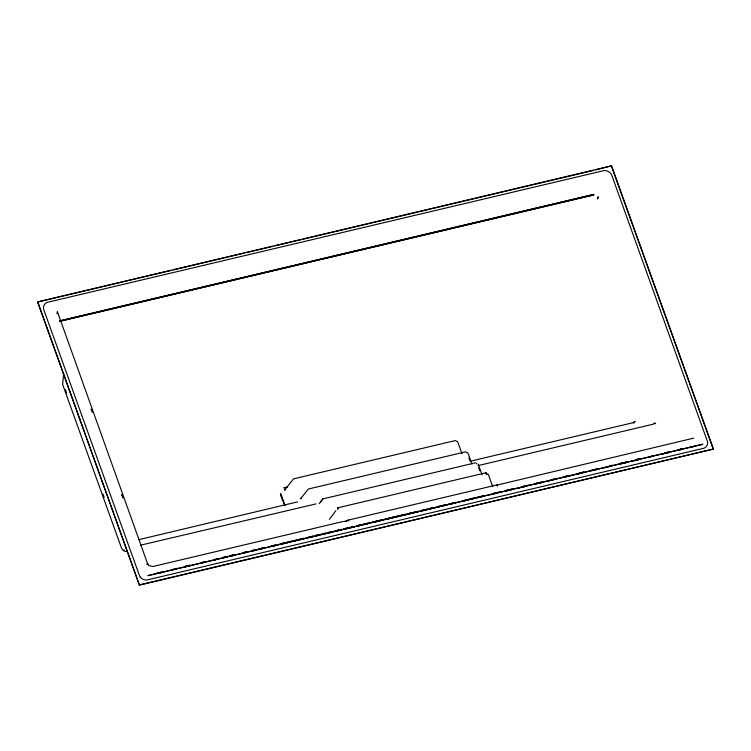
<?xml version="1.0" encoding="UTF-8"?>
<svg xmlns="http://www.w3.org/2000/svg" width="751" height="751" viewBox="0 0 751 751"><rect width="100%" height="100%" fill="white"/><g stroke="black" fill="none" stroke-linecap="round" stroke-linejoin="round"><path stroke-width="1.13" d="M329.323 519.373L335.828 510.736M57.001 313.89L57.32 311.449L147.562 563.625L149.12 565.672L152.96 566.498L343.357 521.447M63.628 373.153L62.633 384.428L121.587 548.296L123.389 550.671L126.14 551.656M497.162 484.864L497.528 485.878L497.162 484.864L348.342 520.077L345.61 521.513M37.55 301.977L611.577 165.821L713.45 449.023L139.423 585.179L37.55 301.977L171.04 270.398M139.423 585.179L37.691 301.62M337.903 509.037L337.593 507.873L337.603 508.765M485.859 473.271C487.202 474.538 484.602 471.459 486.432 473.674A1.38 1.324 -64.1 0 1 486.695 473.768L487.164 474.125M611.577 165.821L595.459 169.97M477.993 465.639L652.535 424.353M337.875 508.981L337.537 507.873L485.681 472.82M486.263 473.412L486.141 473.956M486.038 473.646L485.85 472.792L486.104 473.75M485.85 473.684L485.953 473.674A1.361 1.295 -50.6 0 1 486.235 473.646L486.282 473.59M633.713 423.207L635.064 421.339L632.924 422.747L470.436 461.189M319.222 503.658L320.508 501.931M654.806 422.822L653.248 424.062M654.966 423.94L655.501 423.329M297.584 501.884L138.897 539.64M693.708 438.143L501.752 483.963M301.207 498.204L300.484 498.814L308.323 489.032L465.611 451.82L467.967 453.022L471.966 464.071M285.521 489.661L284.545 490.243L293.481 478.866L455.331 440.565L457.678 441.766L461.968 453.604M501.152 484.132L497.124 485.108M156.856 573.126L161.437 572.102M177.396 568.244L172.871 569.465M185.384 566.348L189.947 565.268L185.422 566.489M201.352 562.565L205.943 561.551M218.475 558.5L213.951 559.73M223.038 557.411L227.6 556.331M229.881 555.787L234.443 554.707M185.403 566.423L189.965 565.334M223.056 557.486L227.666 556.575M229.909 555.862L234.472 554.782L229.928 555.947M156.912 573.379L161.484 572.29M172.89 569.577L176.316 568.77M190.012 565.512L185.441 566.601L190.022 565.587M201.418 562.809L204.845 561.992M213.969 559.824L218.541 558.744M229.947 556.031L233.373 555.224L229.966 556.115M161.493 572.356L156.931 573.435L161.503 572.497M172.908 569.652L176.325 568.836M201.437 562.884L204.863 562.067M213.988 559.899L218.55 558.819M223.122 557.74L227.684 556.651M620.27 463.574L627.113 461.949L620.298 463.733M636.2 459.659L640.772 458.579L636.219 459.715L639.664 458.974M653.361 455.735L648.826 456.965M664.776 453.022L668.193 452.215M636.275 459.941L639.683 459.049M664.804 453.172L668.212 452.28M677.355 450.187L681.87 448.882M620.326 463.902L627.169 462.278M632.877 460.926L639.721 459.302M653.417 456.054L648.855 457.134L653.426 456.12M661.406 454.158L668.259 452.534M677.383 450.365L681.955 449.286L677.393 450.431M620.326 463.968L627.179 462.344M632.877 460.992L639.73 459.368M661.415 454.224L668.259 452.6M689.944 447.455L694.515 446.366M173.321 269.853L244.056 253.115M246.337 252.58L272.585 246.366M274.866 245.83L301.104 239.616M303.385 239.081L593.177 170.505M287.577 486.995L283.784 487.906L287.624 487.136M322.986 498.88L475.693 462.747M316.058 503.902L140.418 545.217M609.943 465.855L612.225 465.31M620.223 463.433L627.113 461.968M664.738 452.928L669.319 451.877M242.432 552.811L247.004 551.732M256.129 549.572L251.566 550.652L256.175 549.732M262.981 547.948L258.41 549.028L263.028 548.108M275.533 544.982L270.97 546.061L275.579 545.142M280.095 543.902L284.667 542.823M286.948 542.278L291.51 541.199M293.791 540.664L297.218 539.847M299.499 539.312L304.071 538.232M313.195 536.073L308.633 537.153L313.242 536.223M320.048 534.449L315.476 535.529L325.803 533.257M322.329 533.905L325.756 533.097M328.037 532.562L332.599 531.483M341.733 529.314L334.88 530.938L341.78 529.474M344.014 528.779L348.577 527.7M350.858 527.155L354.284 526.348M356.565 525.803L361.137 524.724M363.418 524.189L370.262 522.565M377.115 520.95L372.543 522.029L377.162 521.1M379.396 520.405L382.822 519.598M385.103 519.054L389.666 517.974M398.8 515.815L391.947 517.439L398.847 515.975M401.081 515.27L405.643 514.191M407.924 513.656L411.351 512.839M418.204 511.224L413.632 512.304L418.251 511.384M420.485 510.68L427.328 509.065M434.181 507.441L429.619 508.521L434.228 507.601M446.732 504.475L436.462 506.906L439.936 506.249M449.014 503.93L455.866 502.316M465 500.147L475.27 497.716M477.552 497.181L484.395 495.557M500.382 491.783L493.529 493.398L497.002 492.75M506.08 490.431L512.933 488.807M522.067 486.648L528.911 485.024M534.618 483.672L541.462 482.058M557.449 478.274L550.596 479.898L554.069 479.241M563.147 476.923L570 475.308M579.134 473.149L583.696 472.06M591.685 470.173L598.528 468.549M636.228 459.734L640.791 458.654M242.46 552.886L247.051 551.891M280.123 543.977L284.713 542.982M286.976 542.353L297.265 540.007M299.527 539.387L304.117 538.392M328.065 532.637L332.646 531.633M344.042 528.854L348.624 527.859M350.886 527.23L354.331 526.507M356.594 525.888L361.184 524.883M363.446 524.264L370.318 522.724M379.424 520.481L382.869 519.748M385.132 519.129L389.713 518.134M401.109 515.355L405.7 514.351M407.953 513.731L411.398 512.999M420.513 510.755L427.385 509.225M442.198 505.63L446.779 504.625M449.042 504.005L455.913 502.466M465.019 500.232L468.464 499.499M470.727 498.88L475.317 497.875M477.58 497.256L484.451 495.716M506.108 490.506L512.98 488.967M522.086 486.723L525.531 485.991M534.646 483.757L541.518 482.217M563.175 476.998L570.047 475.458M579.152 473.224L583.724 472.144M591.713 470.248L598.585 468.708M172.918 569.737L176.344 568.995M185.469 566.77L190.041 565.756M201.446 562.997L204.882 562.255M214.007 560.03L218.579 559.026M223.141 557.88L227.703 556.866M229.984 556.256L233.411 555.524M242.545 553.365L247.107 552.285M251.679 551.206L256.241 550.126M258.522 549.582L261.949 548.774M271.073 546.615L275.645 545.536M280.207 544.456L284.77 543.377M287.06 542.832L290.477 542.025M292.759 541.48L297.33 540.401M299.611 539.866L304.174 538.786M308.745 537.707L313.308 536.618M315.589 536.083L319.015 535.275M321.297 534.731L325.859 533.651M328.14 533.107L332.712 532.027M334.993 531.492L341.836 529.868M344.127 529.333L347.544 528.516M349.825 527.981L354.397 526.902M356.678 526.357L361.24 525.278M363.522 524.742L370.374 523.118M372.656 522.583L382.926 520.152M385.207 519.608L389.778 518.528M392.06 517.983L398.903 516.369M401.194 515.824L411.464 513.393M413.745 512.858L418.307 511.778M420.588 511.234L427.441 509.619M429.722 509.075L439.992 506.643M442.273 506.108L446.845 505.029M449.126 504.484L455.97 502.86M461.677 501.518L468.53 499.894M470.811 499.349L475.374 498.27M477.655 497.735L484.508 496.111M490.215 494.759L497.059 493.144M506.193 490.985L513.036 489.361M518.744 488.009L525.597 486.395M534.731 484.226L541.574 482.611M547.282 481.26L554.125 479.636M563.259 477.476L570.112 475.862M575.81 474.51L582.663 472.886M591.797 470.727L598.641 469.103M604.348 467.76L608.911 466.671M139.564 584.813L713.45 449.023M123.896 549.985L124.413 550.305M140.409 577.2L140.268 577.021A7.266 6.459 21 0 1 139.564 575.914L43.633 309.328A6.628 5.895 21 0 1 43.511 308.708A7.191 6.402 21 0 1 43.455 307.666L43.464 307.459A7.022 6.243 21 0 1 43.624 306.446A7.735 6.881 21 0 1 43.802 305.854A7.641 6.797 21 0 1 44.046 305.291L44.703 304.258A7.763 6.909 21 0 1 45.116 303.789L45.417 303.507A8.017 7.134 21 0 1 45.914 303.113L46.449 302.775A7.275 6.477 21 0 1 47.426 302.315L603.607 170.684A6.628 5.895 21 0 1 604.283 170.618A7.191 6.402 21 0 1 605.409 170.646A7.059 6.28 21 0 1 606.536 170.843L606.977 170.965A6.787 6.036 21 0 1 607.634 171.19L609.239 172.063A7.763 6.909 21 0 1 609.774 172.486A7.153 6.355 21 0 1 610.732 173.434L610.863 173.612A7.266 6.459 21 0 1 611.577 174.72L707.63 441.935A7.238 6.44 21 0 1 707.639 443.588A7.078 6.29 21 0 1 707.517 444.188A7.735 6.881 21 0 1 707.339 444.78A7.641 6.797 21 0 1 707.095 445.343L706.907 445.7A7.519 6.684 21 0 1 706.56 446.216L706.438 446.376A7.003 6.233 21 0 1 706.024 446.845A6.581 5.848 21 0 1 705.724 447.127A7.613 6.768 21 0 1 705.048 447.643L704.504 447.971A7.228 6.421 21 0 1 703.912 448.244L146.858 580.016A7.191 6.402 21 0 1 145.732 579.988L145.272 579.932A7.35 6.543 21 0 1 144.605 579.791A7.191 6.402 21 0 1 143.3 579.359L141.901 578.57A7.763 6.909 21 0 1 140.822 577.66A7.191 6.402 21 0 1 140.399 577.19M147.834 564.236L148.191 564.78L147.562 563.625M146.764 563.907L147.074 564.621M611.83 167.285L713.309 449.38M488.272 474.313L492.712 486.639M478.284 464.24L482.067 474.754M478.612 467.666L479.748 470.821M468.84 457.903L470.004 461.133M348.342 520.077L348.642 520.922A1.408 0.516 79.5 0 0 348.455 520.537L348.361 520.462A1.483 0.526 78.8 0 0 348.201 520.34L344.334 521.457A20.446 6.196 -20.1 0 1 344.427 521.541M284.807 505.583L280.536 493.66L284.967 505.573M280.677 494.346L282.949 500.664M280.517 494.383L282.78 500.692M91.049 409.06L92.251 412.383M121.869 494.712L123.051 498.007L121.859 494.702M65.431 389.666L66.614 392.97M103 494.111L104.182 497.415M486.423 473.674A1.38 1.314 -56.1 0 1 486.695 473.768L486.864 473.862A1.558 1.493 -55.5 0 1 487.08 474.041M598.275 196.95L597.712 198.987A4.553 3.717 -77.5 0 0 597.42 198.639L598.275 196.95M322.733 499.002L320.611 501.856L322.733 499.002M593.731 194.913L59.554 321.315L593.731 194.913M681.889 448.967L677.327 450.046L681.889 448.948M593.741 194.443L59.554 320.949L593.741 194.443M612.253 465.395L609.972 465.93L612.253 465.385M702.72 444.273L148.041 575.613L702.72 444.273M476.613 463.649L476.519 463.62A1.502 1.436 -49.2 0 1 476.791 463.733L476.613 463.649"/></g></svg>
